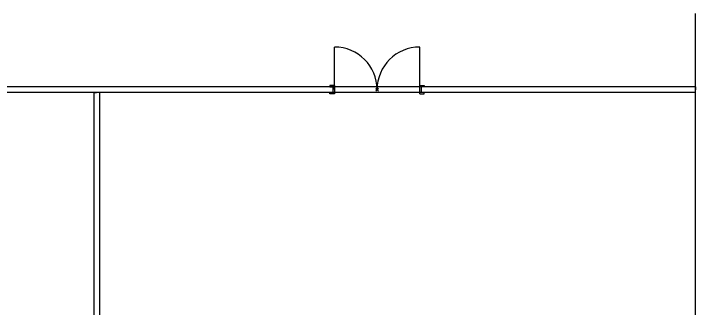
# Model space of a CAD drawing. Extents: x -3873 to 164127, y 7129 to 96529.
# Drawn here: x 57031 to 69017, y 71847 to 77030 of the extents above; entities that cross this region are included whole.
import ezdxf

# ---------------------------------------------------------------- set-up
doc = ezdxf.new("R2010")
doc.units = 0
doc.header["$PDMODE"] = 35
doc.header["$PDSIZE"] = 25
doc.layers.add('BUILDING', color=2, linetype='CONTINUOUS')

# ---------------------------------------------------------------- blocks, each defined once
blk = doc.blocks.new('building_door_1500x100')
at = {"layer": 'BUILDING', "color": 2, "linetype": 'Continuous'}
for p, q in [((0, 730), (-750, 730)), ((-75, 810), (-50, 810)), ((-75, 730), (-75, 810)), ((75, 730), (-75, 730)), ((-50, 810), (-50, 760)), ((50, 760), (-50, 760)), ((75, 810), (50, 810)), ((50, 810), (50, 760)), ((75, 730), (75, 810)), ((0, -770), (-750, -770)), ((-75, -770), (-75, -850)), ((-75, -770), (75, -770)), ((-50, -800), (50, -800)), ((-50, -850), (-50, -800)), ((50, -850), (50, -800)), ((75, -770), (75, -850)), ((-75, -850), (-50, -850)), ((75, -850), (50, -850))]:
    blk.add_line(p, q, dxfattribs=at)
at = {"layer": 'BUILDING', "color": 4, "linetype": 'Continuous'}
for centre, start, end in [((0, 730), 180, 270), ((0, -770), 90, 180)]:
    blk.add_arc(centre, 750, start, end, dxfattribs=at)
at = {"layer": 'BUILDING', "color": 5, "linetype": 'Continuous'}
blk.add_point((0, -20), dxfattribs=at)

msp = doc.modelspace()

# ---------------------------------------------------------------- linework, layer by layer
at = {"layer": 'BUILDING', "color": 2, "linetype": 'BYBLOCK'}
for p, q in [((69017, 75742), (45217, 75742)), ((58438, 75642), (58488, 75642)), ((58438, 75642), (58438, 71030)), ((69017, 75742), (69017, 75692))]:
    msp.add_line(p, q, dxfattribs=at)
at = {"layer": 'BUILDING', "color": 2}
for p, q in [((69017, 75642), (45217, 75642)), ((58538, 75642), (58488, 75642)), ((58538, 75642), (58538, 71030)), ((69017, 75642), (69017, 75692))]:
    msp.add_line(p, q, dxfattribs=at)
at = {"layer": 'BUILDING', "color": 2, "ltscale": 20}
msp.add_lwpolyline([(69017, 70930), (69017, 77030)], dxfattribs=at)

# ---------------------------------------------------------------- block references
at = {"layer": 'BUILDING', "color": 2, "ltscale": 20, "rotation": 270}
msp.add_blockref('building_door_1500x100', (63441, 75693), dxfattribs=at)

doc.saveas('drawing.dxf')
